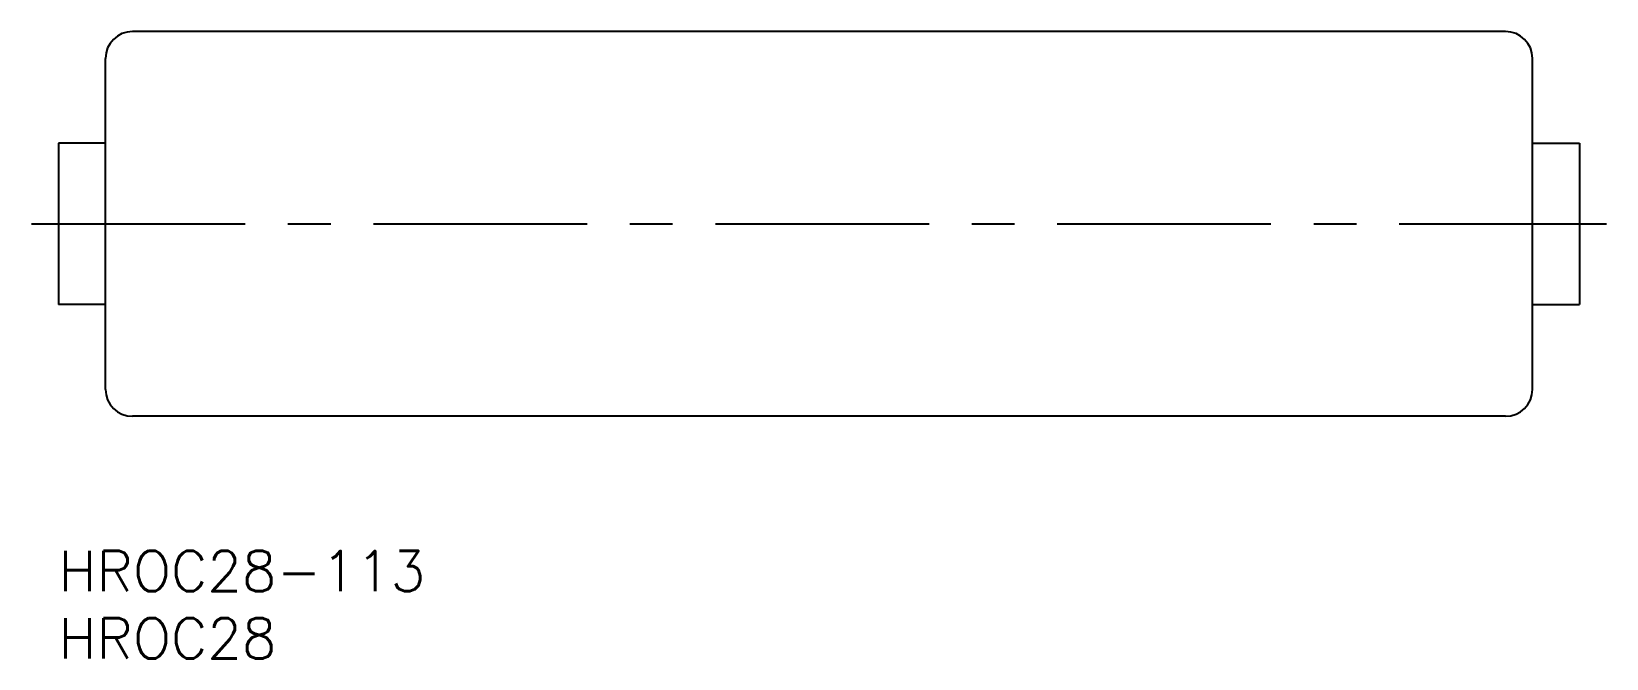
# Model space of a CAD drawing. Extents: x -2 to 115, y -8 to 39.
import ezdxf

# ---------------------------------------------------------------- set-up
doc = ezdxf.new("R2010")
doc.units = 0
doc.header["$LTSCALE"] = 0.5
doc.linetypes.add('CENTER', pattern=[50.8, 31.75, -6.35, 6.35, -6.35])
for name, color, linetype in [('MSM_CENTER', 1, 'CENTER'), ('MSM_CONTINUOUS', 7, 'CONTINUOUS'), ('MSM_PART_NUMBER', 7, 'CONTINUOUS')]:
    doc.layers.add(name, color=color, linetype=linetype)
doc.styles.get("Standard").update_dxf_attribs({"font": 'txt.shx', "height": 3, "bigfont": 'bigfont.shx'})

# ---------------------------------------------------------------- blocks, each defined once
blk = doc.blocks.new('*U3')
at = {"layer": 'MSM_PART_NUMBER'}
blk.add_text('HROC28-113', height=3, dxfattribs=at).set_placement((0, -3))
blk = doc.blocks.new('*U4')
at = {"layer": 'MSM_PART_NUMBER'}
blk.add_text('HROC28', height=3, dxfattribs=at).set_placement((0, -8))

msp = doc.modelspace()

# ---------------------------------------------------------------- linework, layer by layer
at = {"layer": 'MSM_CENTER'}
msp.add_line((-2, 24.3), (115, 24.3), dxfattribs=at)
at = {"layer": 'MSM_CONTINUOUS'}
for p, q in [((107.5, 38.6), (5.5, 38.6)), ((3.5, 12), (3.5, 36.6)), ((109.5, 12), (109.5, 36.6)), ((3.5, 30.3), (0, 30.3)), ((0, 30.3), (0, 18.3)), ((109.5, 30.3), (113, 30.3)), ((113, 30.3), (113, 18.3)), ((3.5, 18.3), (0, 18.3)), ((109.5, 18.3), (113, 18.3)), ((107.5, 10), (5.5, 10))]:
    msp.add_line(p, q, dxfattribs=at)
for centre, start, end in [((5.5, 36.6), 90, 180), ((107.5, 36.6), 0, 90), ((5.5, 12), 180, 270), ((107.5, 12), 270, 0)]:
    msp.add_arc(centre, 2, start, end, dxfattribs=at)

# ---------------------------------------------------------------- block references
for name in ['*U3', '*U4']:
    msp.add_blockref(name, (0, 0), dxfattribs=at)

doc.saveas('drawing.dxf')
